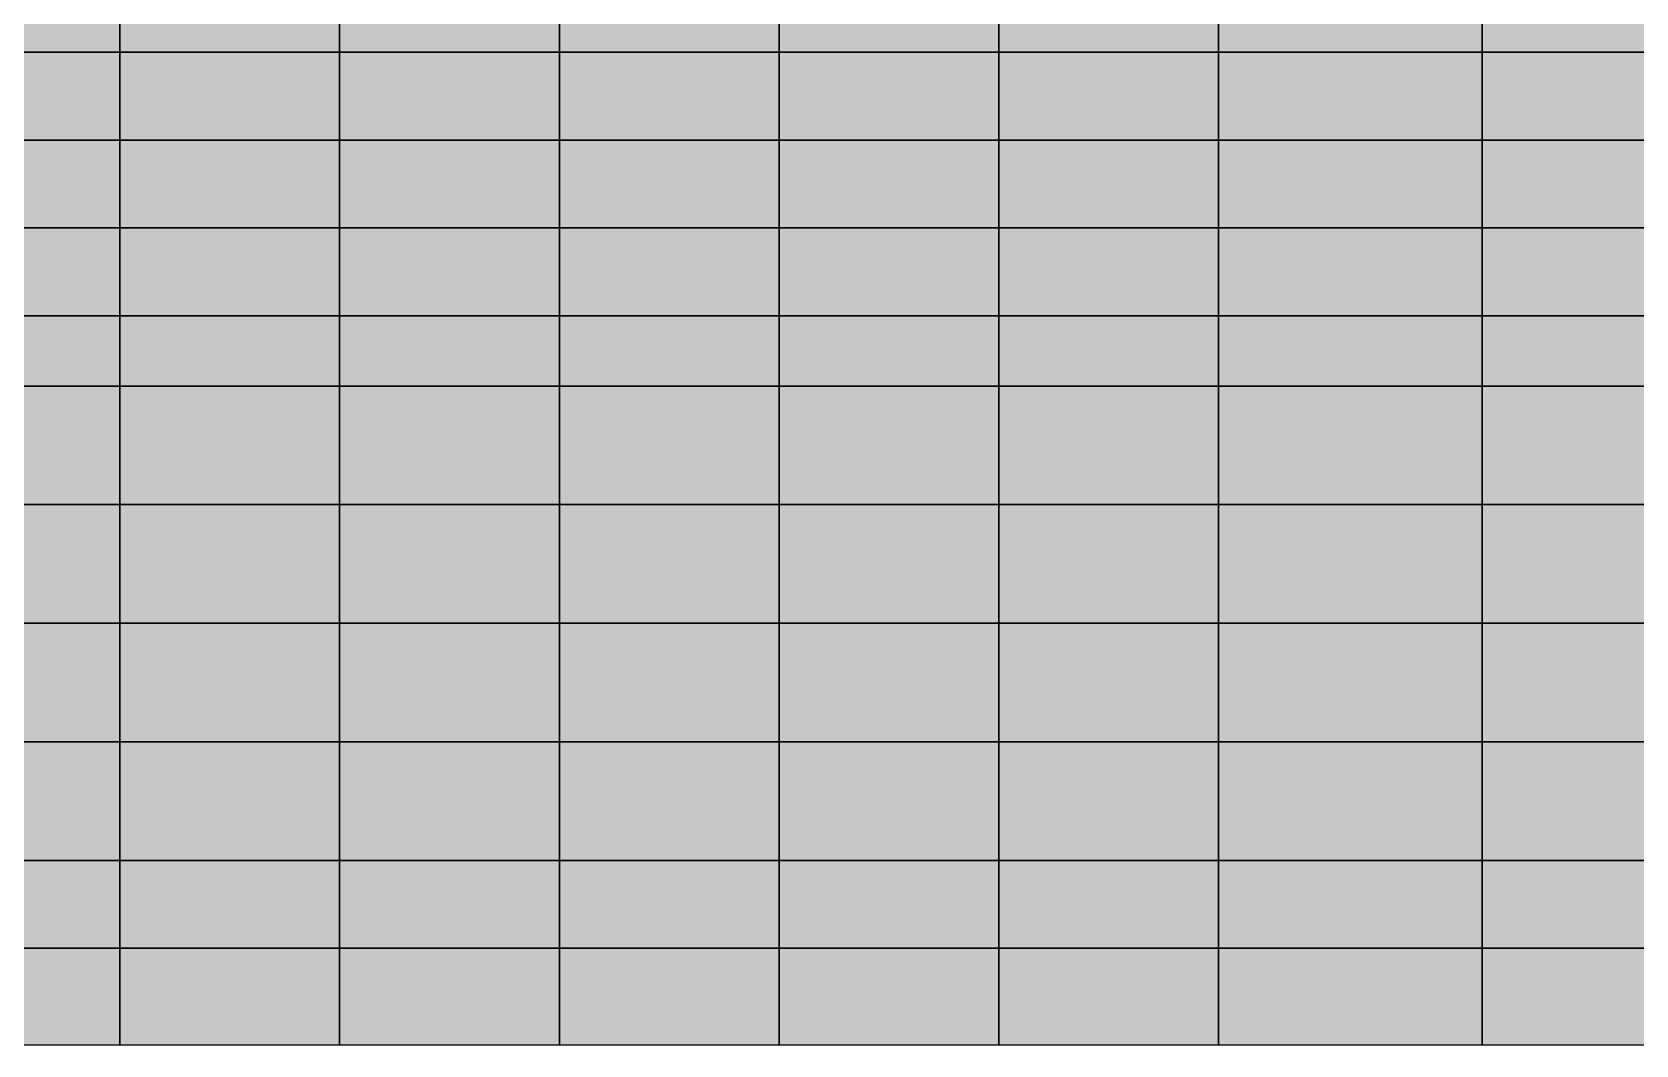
# Model space of a CAD drawing. Header units: inches. Extents: x -100 to 146, y -140 to 41.
# Drawn here: x 63.5 to 81.75, y -41.4 to -29.87 of the extents above; entities that cross this region are included whole.
import ezdxf

# ---------------------------------------------------------------- set-up
doc = ezdxf.new("R2010")
doc.units = ezdxf.units.IN
doc.header["$MEASUREMENT"] = 0
for name, color, linetype in [('Contour 1-01', 7, 'Continuous'), ('Contour 1-10', 7, 'Continuous'), ('Mesh-Ac1①', 7, 'Continuous'), ('Mesh-Acs', 7, 'Continuous'), ('Mesh-Ag1', 7, 'Continuous'), ('Mesh-Dc1', 7, 'Continuous'), ('Mesh-Dg1', 7, 'Continuous'), ('Mesh-Ds1', 7, 'Continuous'), ('Undeformed Mesh-Ac1①', 7, 'Continuous'), ('Undeformed Mesh-Acs', 7, 'Continuous'), ('Undeformed Mesh-Ag1', 7, 'Continuous'), ('Undeformed Mesh-Dc1', 7, 'Continuous'), ('Undeformed Mesh-Dg1', 7, 'Continuous'), ('Undeformed Mesh-Ds1', 7, 'Continuous')]:
    doc.layers.add(name, color=color, linetype=linetype)

msp = doc.modelspace()

# ---------------------------------------------------------------- linework, layer by layer
at = {"color": 7, "true_color": 0xffffff, "transparency": 33554687}
for points in [[(64.5, -28.5), (62.5, -28.5), (62.5, -30.1)], [(64.5, -28.5), (62.5, -30.1), (64.5, -30.1)], [(67, -28.5), (64.5, -28.5), (64.5, -30.1)], [(67, -28.5), (64.5, -30.1), (67, -30.1)], [(69.5, -30.1), (69.5, -28.5), (67, -28.5)], [(69.5, -30.1), (67, -28.5), (67, -30.1)], [(72, -28.5), (69.5, -28.5), (69.5, -30.1)], [(72, -28.5), (69.5, -30.1), (72, -30.1)], [(74.5, -30.1), (74.5, -28.5), (72, -28.5)], [(74.5, -30.1), (72, -28.5), (72, -30.1)], [(77, -28.5), (74.5, -28.5), (74.5, -30.1)], [(77, -28.5), (74.5, -30.1), (77, -30.1)], [(80, -30.1), (80, -28.5), (77, -28.5)], [(80, -30.1), (77, -28.5), (77, -30.1)], [(84, -28.5), (80, -28.5), (80, -30.1)], [(84, -28.5), (80, -30.1), (84, -30.1)], [(62.5, -31.1), (64.5, -31.1), (64.5, -30.1)], [(62.5, -31.1), (64.5, -30.1), (62.5, -30.1)], [(64.5, -31.1), (67, -31.1), (67, -30.1)], [(64.5, -31.1), (67, -30.1), (64.5, -30.1)], [(67, -31.1), (69.5, -31.1), (69.5, -30.1)], [(67, -31.1), (69.5, -30.1), (67, -30.1)], [(69.5, -31.1), (72, -31.1), (72, -30.1)], [(69.5, -31.1), (72, -30.1), (69.5, -30.1)], [(74.5, -31.1), (74.5, -30.1), (72, -30.1)], [(74.5, -31.1), (72, -30.1), (72, -31.1)], [(74.5, -31.1), (77, -31.1), (77, -30.1)], [(74.5, -31.1), (77, -30.1), (74.5, -30.1)], [(77, -31.1), (80, -31.1), (80, -30.1)], [(77, -31.1), (80, -30.1), (77, -30.1)], [(80, -31.1), (84, -31.1), (84, -30.1)], [(80, -31.1), (84, -30.1), (80, -30.1)], [(64.5, -31.1), (62.5, -31.1), (62.5, -32.1)], [(64.5, -31.1), (62.5, -32.1), (64.5, -32.1)], [(67, -31.1), (64.5, -31.1), (64.5, -32.1)], [(67, -31.1), (64.5, -32.1), (67, -32.1)], [(69.5, -31.1), (67, -31.1), (67, -32.1)], [(69.5, -31.1), (67, -32.1), (69.5, -32.1)], [(72, -31.1), (69.5, -31.1), (69.5, -32.1)], [(72, -31.1), (69.5, -32.1), (72, -32.1)], [(74.5, -32.1), (74.5, -31.1), (72, -31.1)], [(74.5, -32.1), (72, -31.1), (72, -32.1)], [(77, -31.1), (74.5, -31.1), (74.5, -32.1)], [(77, -31.1), (74.5, -32.1), (77, -32.1)], [(80, -31.1), (77, -31.1), (77, -32.1)], [(80, -31.1), (77, -32.1), (80, -32.1)], [(84, -31.1), (80, -31.1), (80, -32.1)], [(84, -31.1), (80, -32.1), (84, -32.1)], [(64.5, -33.1), (64.5, -32.1), (62.5, -32.1)], [(64.5, -33.1), (62.5, -32.1), (62.5, -33.1)], [(67, -33.1), (67, -32.1), (64.5, -32.1)], [(67, -33.1), (64.5, -32.1), (64.5, -33.1)], [(69.5, -33.1), (69.5, -32.1), (67, -32.1)], [(69.5, -33.1), (67, -32.1), (67, -33.1)], [(72, -33.1), (72, -32.1), (69.5, -32.1)], [(72, -33.1), (69.5, -32.1), (69.5, -33.1)], [(74.5, -33.1), (74.5, -32.1), (72, -32.1)], [(74.5, -33.1), (72, -32.1), (72, -33.1)], [(77, -33.1), (77, -32.1), (74.5, -32.1)], [(77, -33.1), (74.5, -32.1), (74.5, -33.1)], [(80, -33.1), (80, -32.1), (77, -32.1)], [(80, -33.1), (77, -32.1), (77, -33.1)], [(84, -33.1), (84, -32.1), (80, -32.1)], [(84, -33.1), (80, -32.1), (80, -33.1)], [(62.5, -33.9), (64.5, -33.9), (64.5, -33.1)], [(62.5, -33.9), (64.5, -33.1), (62.5, -33.1)], [(64.5, -33.9), (67, -33.9), (67, -33.1)], [(64.5, -33.9), (67, -33.1), (64.5, -33.1)], [(67, -33.9), (69.5, -33.9), (69.5, -33.1)], [(67, -33.9), (69.5, -33.1), (67, -33.1)], [(69.5, -33.9), (72, -33.9), (72, -33.1)], [(69.5, -33.9), (72, -33.1), (69.5, -33.1)], [(74.5, -33.9), (74.5, -33.1), (72, -33.1)], [(74.5, -33.9), (72, -33.1), (72, -33.9)], [(74.5, -33.9), (77, -33.9), (77, -33.1)], [(74.5, -33.9), (77, -33.1), (74.5, -33.1)], [(77, -33.9), (80, -33.9), (80, -33.1)], [(77, -33.9), (80, -33.1), (77, -33.1)], [(80, -33.9), (84, -33.9), (84, -33.1)], [(80, -33.9), (84, -33.1), (80, -33.1)], [(62.5, -35.25), (64.5, -35.25), (64.5, -33.9)], [(62.5, -35.25), (64.5, -33.9), (62.5, -33.9)], [(67, -35.25), (67, -33.9), (64.5, -33.9)], [(67, -35.25), (64.5, -33.9), (64.5, -35.25)], [(69.5, -35.25), (69.5, -33.9), (67, -33.9)], [(69.5, -35.25), (67, -33.9), (67, -35.25)], [(69.5, -35.25), (72, -35.25), (72, -33.9)], [(69.5, -35.25), (72, -33.9), (69.5, -33.9)], [(74.5, -35.25), (74.5, -33.9), (72, -33.9)], [(74.5, -35.25), (72, -33.9), (72, -35.25)], [(77, -35.25), (77, -33.9), (74.5, -33.9)], [(77, -35.25), (74.5, -33.9), (74.5, -35.25)], [(80, -35.25), (80, -33.9), (77, -33.9)], [(80, -35.25), (77, -33.9), (77, -35.25)], [(84, -35.25), (84, -33.9), (80, -33.9)], [(84, -35.25), (80, -33.9), (80, -35.25)], [(62.5, -36.6), (64.5, -36.6), (64.5, -35.25)], [(62.5, -36.6), (64.5, -35.25), (62.5, -35.25)], [(64.5, -36.6), (67, -36.6), (67, -35.25)], [(64.5, -36.6), (67, -35.25), (64.5, -35.25)], [(67, -36.6), (69.5, -36.6), (69.5, -35.25)], [(67, -36.6), (69.5, -35.25), (67, -35.25)], [(69.5, -36.6), (72, -36.6), (72, -35.25)], [(69.5, -36.6), (72, -35.25), (69.5, -35.25)], [(74.5, -36.6), (74.5, -35.25), (72, -35.25)], [(74.5, -36.6), (72, -35.25), (72, -36.6)], [(74.5, -36.6), (77, -36.6), (77, -35.25)], [(74.5, -36.6), (77, -35.25), (74.5, -35.25)], [(80, -36.6), (80, -35.25), (77, -35.25)], [(80, -36.6), (77, -35.25), (77, -36.6)], [(80, -36.6), (84, -36.6), (84, -35.25)], [(80, -36.6), (84, -35.25), (80, -35.25)], [(62.5, -37.95), (64.5, -37.95), (64.5, -36.6)], [(62.5, -37.95), (64.5, -36.6), (62.5, -36.6)], [(64.5, -37.95), (67, -37.95), (67, -36.6)], [(64.5, -37.95), (67, -36.6), (64.5, -36.6)], [(69.5, -37.95), (69.5, -36.6), (67, -36.6)], [(69.5, -37.95), (67, -36.6), (67, -37.95)], [(69.5, -37.95), (72, -37.95), (72, -36.6)], [(69.5, -37.95), (72, -36.6), (69.5, -36.6)], [(74.5, -37.95), (74.5, -36.6), (72, -36.6)], [(74.5, -37.95), (72, -36.6), (72, -37.95)], [(74.5, -37.95), (77, -37.95), (77, -36.6)], [(74.5, -37.95), (77, -36.6), (74.5, -36.6)], [(80, -37.95), (80, -36.6), (77, -36.6)], [(80, -37.95), (77, -36.6), (77, -37.95)], [(80, -37.95), (84, -37.95), (84, -36.6)], [(80, -37.95), (84, -36.6), (80, -36.6)], [(64.5, -37.95), (62.5, -37.95), (62.5, -39.3)], [(64.5, -37.95), (62.5, -39.3), (64.5, -39.3)], [(67, -37.95), (64.5, -37.95), (64.5, -39.3)], [(67, -37.95), (64.5, -39.3), (67, -39.3)], [(69.5, -39.3), (69.5, -37.95), (67, -37.95)], [(69.5, -39.3), (67, -37.95), (67, -39.3)], [(72, -37.95), (69.5, -37.95), (69.5, -39.3)], [(72, -37.95), (69.5, -39.3), (72, -39.3)], [(74.5, -39.3), (74.5, -37.95), (72, -37.95)], [(74.5, -39.3), (72, -37.95), (72, -39.3)], [(77, -37.95), (74.5, -37.95), (74.5, -39.3)], [(77, -37.95), (74.5, -39.3), (77, -39.3)], [(80, -39.3), (80, -37.95), (77, -37.95)], [(80, -39.3), (77, -37.95), (77, -39.3)], [(84, -37.95), (80, -37.95), (80, -39.3)], [(84, -37.95), (80, -39.3), (84, -39.3)], [(62.5, -40.3), (64.5, -40.3), (64.5, -39.3)], [(62.5, -40.3), (64.5, -39.3), (62.5, -39.3)], [(64.5, -40.3), (67, -40.3), (67, -39.3)], [(64.5, -40.3), (67, -39.3), (64.5, -39.3)], [(67, -40.3), (69.5, -40.3), (69.5, -39.3)], [(67, -40.3), (69.5, -39.3), (67, -39.3)], [(69.5, -40.3), (72, -40.3), (72, -39.3)], [(69.5, -40.3), (72, -39.3), (69.5, -39.3)], [(72, -40.3), (74.5, -40.3), (74.5, -39.3)], [(72, -40.3), (74.5, -39.3), (72, -39.3)], [(74.5, -40.3), (77, -40.3), (77, -39.3)], [(74.5, -40.3), (77, -39.3), (74.5, -39.3)], [(77, -40.3), (80, -40.3), (80, -39.3)], [(77, -40.3), (80, -39.3), (77, -39.3)], [(80, -40.3), (84, -40.3), (84, -39.3)], [(80, -40.3), (84, -39.3), (80, -39.3)], [(64.5, -40.3), (62.5, -40.3), (62.5, -41.4)], [(64.5, -40.3), (62.5, -41.4), (64.5, -41.4)], [(67, -40.3), (64.5, -40.3), (64.5, -41.4)], [(67, -40.3), (64.5, -41.4), (67, -41.4)], [(69.5, -40.3), (67, -40.3), (67, -41.4)], [(69.5, -40.3), (67, -41.4), (69.5, -41.4)], [(72, -40.3), (69.5, -40.3), (69.5, -41.4)], [(72, -40.3), (69.5, -41.4), (72, -41.4)], [(74.5, -40.3), (72, -40.3), (72, -41.4)], [(74.5, -40.3), (72, -41.4), (74.5, -41.4)], [(77, -40.3), (74.5, -40.3), (74.5, -41.4)], [(77, -40.3), (74.5, -41.4), (77, -41.4)], [(80, -40.3), (77, -40.3), (77, -41.4)], [(80, -40.3), (77, -41.4), (80, -41.4)], [(84, -40.3), (80, -40.3), (80, -41.4)], [(84, -40.3), (80, -41.4), (84, -41.4)]]:
    msp.add_solid(points, dxfattribs=at)
at = {"layer": 'Contour 1-01', "color": 5, "true_color": 0x0000ff}
for points in [[(64.5, -28.5), (62.5, -28.5), (62.5, -30.1)], [(64.5, -28.5), (62.5, -30.1), (64.5, -30.1)], [(67, -28.5), (64.5, -28.5), (64.5, -30.1)], [(67, -28.5), (64.5, -30.1), (67, -30.1)], [(69.5, -30.1), (69.5, -28.5), (67, -28.5)], [(69.5, -30.1), (67, -28.5), (67, -30.1)], [(72, -28.5), (69.5, -28.5), (69.5, -30.1)], [(72, -28.5), (69.5, -30.1), (72, -30.1)], [(74.5, -30.1), (74.5, -28.5), (72, -28.5)], [(74.5, -30.1), (72, -28.5), (72, -30.1)], [(77, -28.5), (74.5, -28.5), (74.5, -30.1)], [(77, -28.5), (74.5, -30.1), (77, -30.1)], [(80, -30.1), (80, -28.5), (77, -28.5)], [(80, -30.1), (77, -28.5), (77, -30.1)], [(84, -28.5), (80, -28.5), (80, -30.1)], [(84, -28.5), (80, -30.1), (84, -30.1)], [(62.5, -33.9), (64.5, -33.9), (64.5, -33.1)], [(62.5, -33.9), (64.5, -33.1), (62.5, -33.1)], [(64.5, -33.9), (67, -33.9), (67, -33.1)], [(64.5, -33.9), (67, -33.1), (64.5, -33.1)], [(67, -33.9), (69.5, -33.9), (69.5, -33.1)], [(67, -33.9), (69.5, -33.1), (67, -33.1)], [(69.5, -33.9), (72, -33.9), (72, -33.1)], [(69.5, -33.9), (72, -33.1), (69.5, -33.1)], [(74.5, -33.9), (74.5, -33.1), (72, -33.1)], [(74.5, -33.9), (72, -33.1), (72, -33.9)], [(74.5, -33.9), (77, -33.9), (77, -33.1)], [(74.5, -33.9), (77, -33.1), (74.5, -33.1)], [(77, -33.9), (80, -33.9), (80, -33.1)], [(77, -33.9), (80, -33.1), (77, -33.1)], [(80, -33.9), (84, -33.9), (84, -33.1)], [(80, -33.9), (84, -33.1), (80, -33.1)], [(62.5, -35.25), (64.5, -35.25), (64.5, -33.9)], [(62.5, -35.25), (64.5, -33.9), (62.5, -33.9)], [(67, -35.25), (67, -33.9), (64.5, -33.9)], [(67, -35.25), (64.5, -33.9), (64.5, -35.25)], [(69.5, -35.25), (69.5, -33.9), (67, -33.9)], [(69.5, -35.25), (67, -33.9), (67, -35.25)], [(69.5, -35.25), (72, -35.25), (72, -33.9)], [(69.5, -35.25), (72, -33.9), (69.5, -33.9)], [(74.5, -35.25), (74.5, -33.9), (72, -33.9)], [(74.5, -35.25), (72, -33.9), (72, -35.25)], [(77, -35.25), (77, -33.9), (74.5, -33.9)], [(77, -35.25), (74.5, -33.9), (74.5, -35.25)], [(80, -35.25), (80, -33.9), (77, -33.9)], [(80, -35.25), (77, -33.9), (77, -35.25)], [(84, -35.25), (84, -33.9), (80, -33.9)], [(84, -35.25), (80, -33.9), (80, -35.25)], [(62.5, -36.6), (64.5, -36.6), (64.5, -35.25)], [(62.5, -36.6), (64.5, -35.25), (62.5, -35.25)], [(64.5, -36.6), (67, -36.6), (67, -35.25)], [(64.5, -36.6), (67, -35.25), (64.5, -35.25)], [(67, -36.6), (69.5, -36.6), (69.5, -35.25)], [(67, -36.6), (69.5, -35.25), (67, -35.25)], [(69.5, -36.6), (72, -36.6), (72, -35.25)], [(69.5, -36.6), (72, -35.25), (69.5, -35.25)], [(74.5, -36.6), (74.5, -35.25), (72, -35.25)], [(74.5, -36.6), (72, -35.25), (72, -36.6)], [(74.5, -36.6), (77, -36.6), (77, -35.25)], [(74.5, -36.6), (77, -35.25), (74.5, -35.25)], [(80, -36.6), (80, -35.25), (77, -35.25)], [(80, -36.6), (77, -35.25), (77, -36.6)], [(80, -36.6), (84, -36.6), (84, -35.25)], [(80, -36.6), (84, -35.25), (80, -35.25)], [(62.5, -37.95), (64.5, -37.95), (64.5, -36.6)], [(62.5, -37.95), (64.5, -36.6), (62.5, -36.6)], [(64.5, -37.95), (67, -37.95), (67, -36.6)], [(64.5, -37.95), (67, -36.6), (64.5, -36.6)], [(69.5, -37.95), (69.5, -36.6), (67, -36.6)], [(69.5, -37.95), (67, -36.6), (67, -37.95)], [(69.5, -37.95), (72, -37.95), (72, -36.6)], [(69.5, -37.95), (72, -36.6), (69.5, -36.6)], [(74.5, -37.95), (74.5, -36.6), (72, -36.6)], [(74.5, -37.95), (72, -36.6), (72, -37.95)], [(74.5, -37.95), (77, -37.95), (77, -36.6)], [(74.5, -37.95), (77, -36.6), (74.5, -36.6)], [(80, -37.95), (80, -36.6), (77, -36.6)], [(80, -37.95), (77, -36.6), (77, -37.95)], [(80, -37.95), (84, -37.95), (84, -36.6)], [(80, -37.95), (84, -36.6), (80, -36.6)], [(64.5, -37.95), (62.5, -37.95), (62.5, -39.3)], [(64.5, -37.95), (62.5, -39.3), (64.5, -39.3)], [(67, -37.95), (64.5, -37.95), (64.5, -39.3)], [(67, -37.95), (64.5, -39.3), (67, -39.3)], [(69.5, -39.3), (69.5, -37.95), (67, -37.95)], [(69.5, -39.3), (67, -37.95), (67, -39.3)], [(72, -37.95), (69.5, -37.95), (69.5, -39.3)], [(72, -37.95), (69.5, -39.3), (72, -39.3)], [(74.5, -39.3), (74.5, -37.95), (72, -37.95)], [(74.5, -39.3), (72, -37.95), (72, -39.3)], [(77, -37.95), (74.5, -37.95), (74.5, -39.3)], [(77, -37.95), (74.5, -39.3), (77, -39.3)], [(80, -39.3), (80, -37.95), (77, -37.95)], [(80, -39.3), (77, -37.95), (77, -39.3)], [(84, -37.95), (80, -37.95), (80, -39.3)], [(84, -37.95), (80, -39.3), (84, -39.3)], [(62.5, -40.3), (64.5, -40.3), (64.5, -39.3)], [(62.5, -40.3), (64.5, -39.3), (62.5, -39.3)], [(64.5, -40.3), (67, -40.3), (67, -39.3)], [(64.5, -40.3), (67, -39.3), (64.5, -39.3)], [(67, -40.3), (69.5, -40.3), (69.5, -39.3)], [(67, -40.3), (69.5, -39.3), (67, -39.3)], [(69.5, -40.3), (72, -40.3), (72, -39.3)], [(69.5, -40.3), (72, -39.3), (69.5, -39.3)], [(72, -40.3), (74.5, -40.3), (74.5, -39.3)], [(72, -40.3), (74.5, -39.3), (72, -39.3)], [(74.5, -40.3), (77, -40.3), (77, -39.3)], [(74.5, -40.3), (77, -39.3), (74.5, -39.3)], [(77, -40.3), (80, -40.3), (80, -39.3)], [(77, -40.3), (80, -39.3), (77, -39.3)], [(80, -40.3), (84, -40.3), (84, -39.3)], [(80, -40.3), (84, -39.3), (80, -39.3)], [(64.5, -40.3), (62.5, -40.3), (62.5, -41.4)], [(64.5, -40.3), (62.5, -41.4), (64.5, -41.4)], [(67, -40.3), (64.5, -40.3), (64.5, -41.4)], [(67, -40.3), (64.5, -41.4), (67, -41.4)], [(69.5, -40.3), (67, -40.3), (67, -41.4)], [(69.5, -40.3), (67, -41.4), (69.5, -41.4)], [(72, -40.3), (69.5, -40.3), (69.5, -41.4)], [(72, -40.3), (69.5, -41.4), (72, -41.4)], [(74.5, -40.3), (72, -40.3), (72, -41.4)], [(74.5, -40.3), (72, -41.4), (74.5, -41.4)], [(77, -40.3), (74.5, -40.3), (74.5, -41.4)], [(77, -40.3), (74.5, -41.4), (77, -41.4)], [(80, -40.3), (77, -40.3), (77, -41.4)], [(80, -40.3), (77, -41.4), (80, -41.4)], [(84, -40.3), (80, -40.3), (80, -41.4)], [(84, -40.3), (80, -41.4), (84, -41.4)]]:
    msp.add_solid(points, dxfattribs=at)
at = {"layer": 'Contour 1-10', "color": 1, "true_color": 0xff0000}
for points in [[(62.5, -31.1), (64.5, -31.1), (64.5, -30.1)], [(62.5, -31.1), (64.5, -30.1), (62.5, -30.1)], [(64.5, -31.1), (67, -31.1), (67, -30.1)], [(64.5, -31.1), (67, -30.1), (64.5, -30.1)], [(67, -31.1), (69.5, -31.1), (69.5, -30.1)], [(67, -31.1), (69.5, -30.1), (67, -30.1)], [(69.5, -31.1), (72, -31.1), (72, -30.1)], [(69.5, -31.1), (72, -30.1), (69.5, -30.1)], [(74.5, -31.1), (74.5, -30.1), (72, -30.1)], [(74.5, -31.1), (72, -30.1), (72, -31.1)], [(74.5, -31.1), (77, -31.1), (77, -30.1)], [(74.5, -31.1), (77, -30.1), (74.5, -30.1)], [(77, -31.1), (80, -31.1), (80, -30.1)], [(77, -31.1), (80, -30.1), (77, -30.1)], [(80, -31.1), (84, -31.1), (84, -30.1)], [(80, -31.1), (84, -30.1), (80, -30.1)], [(64.5, -31.1), (62.5, -31.1), (62.5, -32.1)], [(64.5, -31.1), (62.5, -32.1), (64.5, -32.1)], [(67, -31.1), (64.5, -31.1), (64.5, -32.1)], [(67, -31.1), (64.5, -32.1), (67, -32.1)], [(69.5, -31.1), (67, -31.1), (67, -32.1)], [(69.5, -31.1), (67, -32.1), (69.5, -32.1)], [(72, -31.1), (69.5, -31.1), (69.5, -32.1)], [(72, -31.1), (69.5, -32.1), (72, -32.1)], [(74.5, -32.1), (74.5, -31.1), (72, -31.1)], [(74.5, -32.1), (72, -31.1), (72, -32.1)], [(77, -31.1), (74.5, -31.1), (74.5, -32.1)], [(77, -31.1), (74.5, -32.1), (77, -32.1)], [(80, -31.1), (77, -31.1), (77, -32.1)], [(80, -31.1), (77, -32.1), (80, -32.1)], [(84, -31.1), (80, -31.1), (80, -32.1)], [(84, -31.1), (80, -32.1), (84, -32.1)], [(64.5, -33.1), (64.5, -32.1), (62.5, -32.1)], [(64.5, -33.1), (62.5, -32.1), (62.5, -33.1)], [(67, -33.1), (67, -32.1), (64.5, -32.1)], [(67, -33.1), (64.5, -32.1), (64.5, -33.1)], [(69.5, -33.1), (69.5, -32.1), (67, -32.1)], [(69.5, -33.1), (67, -32.1), (67, -33.1)], [(72, -33.1), (72, -32.1), (69.5, -32.1)], [(72, -33.1), (69.5, -32.1), (69.5, -33.1)], [(74.5, -33.1), (74.5, -32.1), (72, -32.1)], [(74.5, -33.1), (72, -32.1), (72, -33.1)], [(77, -33.1), (77, -32.1), (74.5, -32.1)], [(77, -33.1), (74.5, -32.1), (74.5, -33.1)], [(80, -33.1), (80, -32.1), (77, -32.1)], [(80, -33.1), (77, -32.1), (77, -33.1)], [(84, -33.1), (84, -32.1), (80, -32.1)], [(84, -33.1), (80, -32.1), (80, -33.1)]]:
    msp.add_solid(points, dxfattribs=at)
at = {"layer": 'Mesh-Ac1①', "color": 18, "true_color": 0x000000, "transparency": 33554559}
for p, q in [((64.5, -30.1), (64.5, -28.5)), ((64.5, -28.5), (64.5, -30.1)), ((67, -30.1), (67, -28.5)), ((67, -28.5), (67, -30.1)), ((69.5, -30.1), (69.5, -28.5)), ((69.5, -28.5), (69.5, -30.1)), ((72, -30.1), (72, -28.5)), ((72, -28.5), (72, -30.1)), ((74.5, -30.1), (74.5, -28.5)), ((74.5, -28.5), (74.5, -30.1)), ((77, -30.1), (77, -28.5)), ((77, -28.5), (77, -30.1)), ((80, -30.1), (80, -28.5)), ((80, -28.5), (80, -30.1)), ((62.5, -30.1), (64.5, -30.1)), ((64.5, -30.1), (67, -30.1)), ((67, -30.1), (69.5, -30.1)), ((69.5, -30.1), (72, -30.1)), ((72, -30.1), (74.5, -30.1)), ((74.5, -30.1), (77, -30.1)), ((77, -30.1), (80, -30.1)), ((80, -30.1), (84, -30.1))]:
    msp.add_line(p, q, dxfattribs=at)
at = {"layer": 'Mesh-Acs', "color": 18, "true_color": 0x000000, "transparency": 33554559}
for p, q in [((64.5, -30.1), (62.5, -30.1)), ((64.5, -31.1), (64.5, -30.1)), ((67, -30.1), (64.5, -30.1)), ((64.5, -30.1), (64.5, -31.1)), ((67, -31.1), (67, -30.1)), ((69.5, -30.1), (67, -30.1)), ((67, -30.1), (67, -31.1)), ((69.5, -31.1), (69.5, -30.1)), ((72, -30.1), (69.5, -30.1)), ((69.5, -30.1), (69.5, -31.1)), ((72, -31.1), (72, -30.1)), ((74.5, -30.1), (72, -30.1)), ((72, -30.1), (72, -31.1)), ((74.5, -31.1), (74.5, -30.1)), ((77, -30.1), (74.5, -30.1)), ((74.5, -30.1), (74.5, -31.1)), ((77, -31.1), (77, -30.1)), ((80, -30.1), (77, -30.1)), ((77, -30.1), (77, -31.1)), ((80, -31.1), (80, -30.1)), ((84, -30.1), (80, -30.1)), ((80, -30.1), (80, -31.1)), ((64.5, -31.1), (62.5, -31.1)), ((62.5, -31.1), (64.5, -31.1)), ((64.5, -32.1), (64.5, -31.1)), ((67, -31.1), (64.5, -31.1)), ((64.5, -31.1), (64.5, -32.1)), ((64.5, -31.1), (67, -31.1)), ((67, -32.1), (67, -31.1)), ((69.5, -31.1), (67, -31.1)), ((67, -31.1), (67, -32.1)), ((67, -31.1), (69.5, -31.1)), ((69.5, -32.1), (69.5, -31.1)), ((72, -31.1), (69.5, -31.1)), ((69.5, -31.1), (69.5, -32.1)), ((69.5, -31.1), (72, -31.1)), ((72, -32.1), (72, -31.1)), ((74.5, -31.1), (72, -31.1)), ((72, -31.1), (72, -32.1)), ((72, -31.1), (74.5, -31.1)), ((74.5, -32.1), (74.5, -31.1)), ((77, -31.1), (74.5, -31.1)), ((74.5, -31.1), (74.5, -32.1)), ((74.5, -31.1), (77, -31.1)), ((77, -32.1), (77, -31.1)), ((80, -31.1), (77, -31.1)), ((77, -31.1), (77, -32.1)), ((77, -31.1), (80, -31.1)), ((80, -32.1), (80, -31.1)), ((84, -31.1), (80, -31.1)), ((80, -31.1), (80, -32.1)), ((80, -31.1), (84, -31.1)), ((64.5, -32.1), (62.5, -32.1)), ((62.5, -32.1), (64.5, -32.1)), ((64.5, -33.1), (64.5, -32.1)), ((67, -32.1), (64.5, -32.1)), ((64.5, -32.1), (64.5, -33.1)), ((64.5, -32.1), (67, -32.1)), ((67, -33.1), (67, -32.1)), ((69.5, -32.1), (67, -32.1)), ((67, -32.1), (67, -33.1)), ((67, -32.1), (69.5, -32.1)), ((69.5, -33.1), (69.5, -32.1)), ((72, -32.1), (69.5, -32.1)), ((69.5, -32.1), (69.5, -33.1)), ((69.5, -32.1), (72, -32.1)), ((72, -33.1), (72, -32.1)), ((74.5, -32.1), (72, -32.1)), ((72, -32.1), (72, -33.1)), ((72, -32.1), (74.5, -32.1)), ((74.5, -33.1), (74.5, -32.1)), ((77, -32.1), (74.5, -32.1)), ((74.5, -32.1), (74.5, -33.1)), ((74.5, -32.1), (77, -32.1)), ((77, -33.1), (77, -32.1)), ((80, -32.1), (77, -32.1)), ((77, -32.1), (77, -33.1)), ((77, -32.1), (80, -32.1)), ((80, -33.1), (80, -32.1)), ((84, -32.1), (80, -32.1)), ((80, -32.1), (80, -33.1)), ((80, -32.1), (84, -32.1)), ((62.5, -33.1), (64.5, -33.1)), ((64.5, -33.1), (67, -33.1)), ((67, -33.1), (69.5, -33.1)), ((69.5, -33.1), (72, -33.1)), ((72, -33.1), (74.5, -33.1)), ((74.5, -33.1), (77, -33.1)), ((77, -33.1), (80, -33.1)), ((80, -33.1), (84, -33.1))]:
    msp.add_line(p, q, dxfattribs=at)
at = {"layer": 'Mesh-Ag1', "color": 18, "true_color": 0x000000, "transparency": 33554559}
for p, q in [((64.5, -33.1), (62.5, -33.1)), ((64.5, -33.9), (64.5, -33.1)), ((67, -33.1), (64.5, -33.1)), ((64.5, -33.1), (64.5, -33.9)), ((67, -33.9), (67, -33.1)), ((69.5, -33.1), (67, -33.1)), ((67, -33.1), (67, -33.9)), ((69.5, -33.9), (69.5, -33.1)), ((72, -33.1), (69.5, -33.1)), ((69.5, -33.1), (69.5, -33.9)), ((72, -33.9), (72, -33.1)), ((74.5, -33.1), (72, -33.1)), ((72, -33.1), (72, -33.9)), ((74.5, -33.9), (74.5, -33.1)), ((77, -33.1), (74.5, -33.1)), ((74.5, -33.1), (74.5, -33.9)), ((77, -33.9), (77, -33.1)), ((80, -33.1), (77, -33.1)), ((77, -33.1), (77, -33.9)), ((80, -33.9), (80, -33.1)), ((84, -33.1), (80, -33.1)), ((80, -33.1), (80, -33.9)), ((62.5, -33.9), (64.5, -33.9)), ((64.5, -33.9), (67, -33.9)), ((67, -33.9), (69.5, -33.9)), ((69.5, -33.9), (72, -33.9)), ((72, -33.9), (74.5, -33.9)), ((74.5, -33.9), (77, -33.9)), ((77, -33.9), (80, -33.9)), ((80, -33.9), (84, -33.9))]:
    msp.add_line(p, q, dxfattribs=at)
at = {"layer": 'Mesh-Dc1', "color": 18, "true_color": 0x000000, "transparency": 33554559}
for p, q in [((64.5, -33.9), (62.5, -33.9)), ((64.5, -35.25), (64.5, -33.9)), ((67, -33.9), (64.5, -33.9)), ((64.5, -33.9), (64.5, -35.25)), ((67, -35.25), (67, -33.9)), ((69.5, -33.9), (67, -33.9)), ((67, -33.9), (67, -35.25)), ((69.5, -35.25), (69.5, -33.9)), ((72, -33.9), (69.5, -33.9)), ((69.5, -33.9), (69.5, -35.25)), ((72, -35.25), (72, -33.9)), ((74.5, -33.9), (72, -33.9)), ((72, -33.9), (72, -35.25)), ((74.5, -35.25), (74.5, -33.9)), ((77, -33.9), (74.5, -33.9)), ((74.5, -33.9), (74.5, -35.25)), ((77, -35.25), (77, -33.9)), ((80, -33.9), (77, -33.9)), ((77, -33.9), (77, -35.25)), ((80, -35.25), (80, -33.9)), ((84, -33.9), (80, -33.9)), ((80, -33.9), (80, -35.25)), ((64.5, -35.25), (62.5, -35.25)), ((62.5, -35.25), (64.5, -35.25)), ((64.5, -36.6), (64.5, -35.25)), ((67, -35.25), (64.5, -35.25)), ((64.5, -35.25), (64.5, -36.6)), ((64.5, -35.25), (67, -35.25)), ((67, -36.6), (67, -35.25)), ((69.5, -35.25), (67, -35.25)), ((67, -35.25), (67, -36.6)), ((67, -35.25), (69.5, -35.25)), ((69.5, -36.6), (69.5, -35.25)), ((72, -35.25), (69.5, -35.25)), ((69.5, -35.25), (69.5, -36.6)), ((69.5, -35.25), (72, -35.25)), ((72, -36.6), (72, -35.25)), ((74.5, -35.25), (72, -35.25)), ((72, -35.25), (72, -36.6)), ((72, -35.25), (74.5, -35.25)), ((74.5, -36.6), (74.5, -35.25)), ((77, -35.25), (74.5, -35.25)), ((74.5, -35.25), (74.5, -36.6)), ((74.5, -35.25), (77, -35.25)), ((77, -36.6), (77, -35.25)), ((80, -35.25), (77, -35.25)), ((77, -35.25), (77, -36.6)), ((77, -35.25), (80, -35.25)), ((80, -36.6), (80, -35.25)), ((84, -35.25), (80, -35.25)), ((80, -35.25), (80, -36.6)), ((80, -35.25), (84, -35.25)), ((64.5, -36.6), (62.5, -36.6)), ((62.5, -36.6), (64.5, -36.6)), ((64.5, -37.95), (64.5, -36.6)), ((67, -36.6), (64.5, -36.6)), ((64.5, -36.6), (64.5, -37.95)), ((64.5, -36.6), (67, -36.6)), ((67, -37.95), (67, -36.6)), ((69.5, -36.6), (67, -36.6)), ((67, -36.6), (67, -37.95)), ((67, -36.6), (69.5, -36.6)), ((69.5, -37.95), (69.5, -36.6)), ((72, -36.6), (69.5, -36.6)), ((69.5, -36.6), (69.5, -37.95)), ((69.5, -36.6), (72, -36.6)), ((72, -37.95), (72, -36.6)), ((74.5, -36.6), (72, -36.6)), ((72, -36.6), (72, -37.95)), ((72, -36.6), (74.5, -36.6)), ((74.5, -37.95), (74.5, -36.6)), ((77, -36.6), (74.5, -36.6)), ((74.5, -36.6), (74.5, -37.95)), ((74.5, -36.6), (77, -36.6)), ((77, -37.95), (77, -36.6)), ((80, -36.6), (77, -36.6)), ((77, -36.6), (77, -37.95)), ((77, -36.6), (80, -36.6)), ((80, -37.95), (80, -36.6)), ((84, -36.6), (80, -36.6)), ((80, -36.6), (80, -37.95)), ((80, -36.6), (84, -36.6)), ((64.5, -37.95), (62.5, -37.95)), ((62.5, -37.95), (64.5, -37.95)), ((64.5, -39.3), (64.5, -37.95)), ((67, -37.95), (64.5, -37.95)), ((64.5, -37.95), (64.5, -39.3)), ((64.5, -37.95), (67, -37.95)), ((67, -39.3), (67, -37.95)), ((69.5, -37.95), (67, -37.95)), ((67, -37.95), (67, -39.3)), ((67, -37.95), (69.5, -37.95)), ((69.5, -39.3), (69.5, -37.95)), ((72, -37.95), (69.5, -37.95)), ((69.5, -37.95), (69.5, -39.3)), ((69.5, -37.95), (72, -37.95)), ((72, -39.3), (72, -37.95)), ((74.5, -37.95), (72, -37.95)), ((72, -37.95), (72, -39.3)), ((72, -37.95), (74.5, -37.95)), ((74.5, -39.3), (74.5, -37.95)), ((77, -37.95), (74.5, -37.95)), ((74.5, -37.95), (74.5, -39.3)), ((74.5, -37.95), (77, -37.95)), ((77, -39.3), (77, -37.95)), ((80, -37.95), (77, -37.95)), ((77, -37.95), (77, -39.3)), ((77, -37.95), (80, -37.95)), ((80, -39.3), (80, -37.95)), ((84, -37.95), (80, -37.95)), ((80, -37.95), (80, -39.3)), ((80, -37.95), (84, -37.95)), ((62.5, -39.3), (64.5, -39.3)), ((64.5, -39.3), (67, -39.3)), ((67, -39.3), (69.5, -39.3)), ((69.5, -39.3), (72, -39.3)), ((72, -39.3), (74.5, -39.3)), ((74.5, -39.3), (77, -39.3)), ((77, -39.3), (80, -39.3)), ((80, -39.3), (84, -39.3))]:
    msp.add_line(p, q, dxfattribs=at)
at = {"layer": 'Mesh-Dg1', "color": 18, "true_color": 0x000000, "transparency": 33554559}
for p, q in [((64.5, -40.3), (62.5, -40.3)), ((64.5, -41.4), (64.5, -40.3)), ((67, -40.3), (64.5, -40.3)), ((64.5, -40.3), (64.5, -41.4)), ((67, -41.4), (67, -40.3)), ((69.5, -40.3), (67, -40.3)), ((67, -40.3), (67, -41.4)), ((69.5, -41.4), (69.5, -40.3)), ((72, -40.3), (69.5, -40.3)), ((69.5, -40.3), (69.5, -41.4)), ((72, -41.4), (72, -40.3)), ((74.5, -40.3), (72, -40.3)), ((72, -40.3), (72, -41.4)), ((74.5, -41.4), (74.5, -40.3)), ((77, -40.3), (74.5, -40.3)), ((74.5, -40.3), (74.5, -41.4)), ((77, -41.4), (77, -40.3)), ((80, -40.3), (77, -40.3)), ((77, -40.3), (77, -41.4)), ((80, -41.4), (80, -40.3)), ((84, -40.3), (80, -40.3)), ((80, -40.3), (80, -41.4)), ((62.5, -41.4), (64.5, -41.4)), ((64.5, -41.4), (67, -41.4)), ((67, -41.4), (69.5, -41.4)), ((69.5, -41.4), (72, -41.4)), ((72, -41.4), (74.5, -41.4)), ((74.5, -41.4), (77, -41.4)), ((77, -41.4), (80, -41.4)), ((80, -41.4), (84, -41.4))]:
    msp.add_line(p, q, dxfattribs=at)
at = {"layer": 'Mesh-Ds1', "color": 18, "true_color": 0x000000, "transparency": 33554559}
for p, q in [((64.5, -39.3), (62.5, -39.3)), ((64.5, -40.3), (64.5, -39.3)), ((67, -39.3), (64.5, -39.3)), ((64.5, -39.3), (64.5, -40.3)), ((67, -40.3), (67, -39.3)), ((69.5, -39.3), (67, -39.3)), ((67, -39.3), (67, -40.3)), ((69.5, -40.3), (69.5, -39.3)), ((72, -39.3), (69.5, -39.3)), ((69.5, -39.3), (69.5, -40.3)), ((72, -40.3), (72, -39.3)), ((74.5, -39.3), (72, -39.3)), ((72, -39.3), (72, -40.3)), ((74.5, -40.3), (74.5, -39.3)), ((77, -39.3), (74.5, -39.3)), ((74.5, -39.3), (74.5, -40.3)), ((77, -40.3), (77, -39.3)), ((80, -39.3), (77, -39.3)), ((77, -39.3), (77, -40.3)), ((80, -40.3), (80, -39.3)), ((84, -39.3), (80, -39.3)), ((80, -39.3), (80, -40.3)), ((62.5, -40.3), (64.5, -40.3)), ((64.5, -40.3), (67, -40.3)), ((67, -40.3), (69.5, -40.3)), ((69.5, -40.3), (72, -40.3)), ((72, -40.3), (74.5, -40.3)), ((74.5, -40.3), (77, -40.3)), ((77, -40.3), (80, -40.3)), ((80, -40.3), (84, -40.3))]:
    msp.add_line(p, q, dxfattribs=at)
at = {"layer": 'Undeformed Mesh-Ac1①', "color": 8, "true_color": 0x808080, "transparency": 33554687}
for p, q in [((64.5, -30.1), (64.5, -28.5)), ((64.5, -28.5), (64.5, -30.1)), ((67, -30.1), (67, -28.5)), ((67, -28.5), (67, -30.1)), ((69.5, -30.1), (69.5, -28.5)), ((69.5, -28.5), (69.5, -30.1)), ((72, -30.1), (72, -28.5)), ((72, -28.5), (72, -30.1)), ((74.5, -30.1), (74.5, -28.5)), ((74.5, -28.5), (74.5, -30.1)), ((77, -30.1), (77, -28.5)), ((77, -28.5), (77, -30.1)), ((80, -30.1), (80, -28.5)), ((80, -28.5), (80, -30.1)), ((62.5, -30.1), (64.5, -30.1)), ((64.5, -30.1), (67, -30.1)), ((67, -30.1), (69.5, -30.1)), ((69.5, -30.1), (72, -30.1)), ((72, -30.1), (74.5, -30.1)), ((74.5, -30.1), (77, -30.1)), ((77, -30.1), (80, -30.1)), ((80, -30.1), (84, -30.1))]:
    msp.add_line(p, q, dxfattribs=at)
at = {"layer": 'Undeformed Mesh-Acs', "color": 8, "true_color": 0x808080, "transparency": 33554687}
for p, q in [((64.5, -30.1), (62.5, -30.1)), ((64.5, -31.1), (64.5, -30.1)), ((67, -30.1), (64.5, -30.1)), ((64.5, -30.1), (64.5, -31.1)), ((67, -31.1), (67, -30.1)), ((69.5, -30.1), (67, -30.1)), ((67, -30.1), (67, -31.1)), ((69.5, -31.1), (69.5, -30.1)), ((72, -30.1), (69.5, -30.1)), ((69.5, -30.1), (69.5, -31.1)), ((72, -31.1), (72, -30.1)), ((74.5, -30.1), (72, -30.1)), ((72, -30.1), (72, -31.1)), ((74.5, -31.1), (74.5, -30.1)), ((77, -30.1), (74.5, -30.1)), ((74.5, -30.1), (74.5, -31.1)), ((77, -31.1), (77, -30.1)), ((80, -30.1), (77, -30.1)), ((77, -30.1), (77, -31.1)), ((80, -31.1), (80, -30.1)), ((84, -30.1), (80, -30.1)), ((80, -30.1), (80, -31.1)), ((64.5, -31.1), (62.5, -31.1)), ((62.5, -31.1), (64.5, -31.1)), ((64.5, -32.1), (64.5, -31.1)), ((67, -31.1), (64.5, -31.1)), ((64.5, -31.1), (64.5, -32.1)), ((64.5, -31.1), (67, -31.1)), ((67, -32.1), (67, -31.1)), ((69.5, -31.1), (67, -31.1)), ((67, -31.1), (67, -32.1)), ((67, -31.1), (69.5, -31.1)), ((69.5, -32.1), (69.5, -31.1)), ((72, -31.1), (69.5, -31.1)), ((69.5, -31.1), (69.5, -32.1)), ((69.5, -31.1), (72, -31.1)), ((72, -32.1), (72, -31.1)), ((74.5, -31.1), (72, -31.1)), ((72, -31.1), (72, -32.1)), ((72, -31.1), (74.5, -31.1)), ((74.5, -32.1), (74.5, -31.1)), ((77, -31.1), (74.5, -31.1)), ((74.5, -31.1), (74.5, -32.1)), ((74.5, -31.1), (77, -31.1)), ((77, -32.1), (77, -31.1)), ((80, -31.1), (77, -31.1)), ((77, -31.1), (77, -32.1)), ((77, -31.1), (80, -31.1)), ((80, -32.1), (80, -31.1)), ((84, -31.1), (80, -31.1)), ((80, -31.1), (80, -32.1)), ((80, -31.1), (84, -31.1)), ((64.5, -32.1), (62.5, -32.1)), ((62.5, -32.1), (64.5, -32.1)), ((64.5, -33.1), (64.5, -32.1)), ((67, -32.1), (64.5, -32.1)), ((64.5, -32.1), (64.5, -33.1)), ((64.5, -32.1), (67, -32.1)), ((67, -33.1), (67, -32.1)), ((69.5, -32.1), (67, -32.1)), ((67, -32.1), (67, -33.1)), ((67, -32.1), (69.5, -32.1)), ((69.5, -33.1), (69.5, -32.1)), ((72, -32.1), (69.5, -32.1)), ((69.5, -32.1), (69.5, -33.1)), ((69.5, -32.1), (72, -32.1)), ((72, -33.1), (72, -32.1)), ((74.5, -32.1), (72, -32.1)), ((72, -32.1), (72, -33.1)), ((72, -32.1), (74.5, -32.1)), ((74.5, -33.1), (74.5, -32.1)), ((77, -32.1), (74.5, -32.1)), ((74.5, -32.1), (74.5, -33.1)), ((74.5, -32.1), (77, -32.1)), ((77, -33.1), (77, -32.1)), ((80, -32.1), (77, -32.1)), ((77, -32.1), (77, -33.1)), ((77, -32.1), (80, -32.1)), ((80, -33.1), (80, -32.1)), ((84, -32.1), (80, -32.1)), ((80, -32.1), (80, -33.1)), ((80, -32.1), (84, -32.1)), ((62.5, -33.1), (64.5, -33.1)), ((64.5, -33.1), (67, -33.1)), ((67, -33.1), (69.5, -33.1)), ((69.5, -33.1), (72, -33.1)), ((72, -33.1), (74.5, -33.1)), ((74.5, -33.1), (77, -33.1)), ((77, -33.1), (80, -33.1)), ((80, -33.1), (84, -33.1))]:
    msp.add_line(p, q, dxfattribs=at)
at = {"layer": 'Undeformed Mesh-Ag1', "color": 8, "true_color": 0x808080, "transparency": 33554687}
for p, q in [((64.5, -33.1), (62.5, -33.1)), ((64.5, -33.9), (64.5, -33.1)), ((67, -33.1), (64.5, -33.1)), ((64.5, -33.1), (64.5, -33.9)), ((67, -33.9), (67, -33.1)), ((69.5, -33.1), (67, -33.1)), ((67, -33.1), (67, -33.9)), ((69.5, -33.9), (69.5, -33.1)), ((72, -33.1), (69.5, -33.1)), ((69.5, -33.1), (69.5, -33.9)), ((72, -33.9), (72, -33.1)), ((74.5, -33.1), (72, -33.1)), ((72, -33.1), (72, -33.9)), ((74.5, -33.9), (74.5, -33.1)), ((77, -33.1), (74.5, -33.1)), ((74.5, -33.1), (74.5, -33.9)), ((77, -33.9), (77, -33.1)), ((80, -33.1), (77, -33.1)), ((77, -33.1), (77, -33.9)), ((80, -33.9), (80, -33.1)), ((84, -33.1), (80, -33.1)), ((80, -33.1), (80, -33.9)), ((62.5, -33.9), (64.5, -33.9)), ((64.5, -33.9), (67, -33.9)), ((67, -33.9), (69.5, -33.9)), ((69.5, -33.9), (72, -33.9)), ((72, -33.9), (74.5, -33.9)), ((74.5, -33.9), (77, -33.9)), ((77, -33.9), (80, -33.9)), ((80, -33.9), (84, -33.9))]:
    msp.add_line(p, q, dxfattribs=at)
at = {"layer": 'Undeformed Mesh-Dc1', "color": 8, "true_color": 0x808080, "transparency": 33554687}
for p, q in [((64.5, -33.9), (62.5, -33.9)), ((64.5, -35.25), (64.5, -33.9)), ((67, -33.9), (64.5, -33.9)), ((64.5, -33.9), (64.5, -35.25)), ((67, -35.25), (67, -33.9)), ((69.5, -33.9), (67, -33.9)), ((67, -33.9), (67, -35.25)), ((69.5, -35.25), (69.5, -33.9)), ((72, -33.9), (69.5, -33.9)), ((69.5, -33.9), (69.5, -35.25)), ((72, -35.25), (72, -33.9)), ((74.5, -33.9), (72, -33.9)), ((72, -33.9), (72, -35.25)), ((74.5, -35.25), (74.5, -33.9)), ((77, -33.9), (74.5, -33.9)), ((74.5, -33.9), (74.5, -35.25)), ((77, -35.25), (77, -33.9)), ((80, -33.9), (77, -33.9)), ((77, -33.9), (77, -35.25)), ((80, -35.25), (80, -33.9)), ((84, -33.9), (80, -33.9)), ((80, -33.9), (80, -35.25)), ((64.5, -35.25), (62.5, -35.25)), ((62.5, -35.25), (64.5, -35.25)), ((64.5, -36.6), (64.5, -35.25)), ((67, -35.25), (64.5, -35.25)), ((64.5, -35.25), (64.5, -36.6)), ((64.5, -35.25), (67, -35.25)), ((67, -36.6), (67, -35.25)), ((69.5, -35.25), (67, -35.25)), ((67, -35.25), (67, -36.6)), ((67, -35.25), (69.5, -35.25)), ((69.5, -36.6), (69.5, -35.25)), ((72, -35.25), (69.5, -35.25)), ((69.5, -35.25), (69.5, -36.6)), ((69.5, -35.25), (72, -35.25)), ((72, -36.6), (72, -35.25)), ((74.5, -35.25), (72, -35.25)), ((72, -35.25), (72, -36.6)), ((72, -35.25), (74.5, -35.25)), ((74.5, -36.6), (74.5, -35.25)), ((77, -35.25), (74.5, -35.25)), ((74.5, -35.25), (74.5, -36.6)), ((74.5, -35.25), (77, -35.25)), ((77, -36.6), (77, -35.25)), ((80, -35.25), (77, -35.25)), ((77, -35.25), (77, -36.6)), ((77, -35.25), (80, -35.25)), ((80, -36.6), (80, -35.25)), ((84, -35.25), (80, -35.25)), ((80, -35.25), (80, -36.6)), ((80, -35.25), (84, -35.25)), ((64.5, -36.6), (62.5, -36.6)), ((62.5, -36.6), (64.5, -36.6)), ((64.5, -37.95), (64.5, -36.6)), ((67, -36.6), (64.5, -36.6)), ((64.5, -36.6), (64.5, -37.95)), ((64.5, -36.6), (67, -36.6)), ((67, -37.95), (67, -36.6)), ((69.5, -36.6), (67, -36.6)), ((67, -36.6), (67, -37.95)), ((67, -36.6), (69.5, -36.6)), ((69.5, -37.95), (69.5, -36.6)), ((72, -36.6), (69.5, -36.6)), ((69.5, -36.6), (69.5, -37.95)), ((69.5, -36.6), (72, -36.6)), ((72, -37.95), (72, -36.6)), ((74.5, -36.6), (72, -36.6)), ((72, -36.6), (72, -37.95)), ((72, -36.6), (74.5, -36.6)), ((74.5, -37.95), (74.5, -36.6)), ((77, -36.6), (74.5, -36.6)), ((74.5, -36.6), (74.5, -37.95)), ((74.5, -36.6), (77, -36.6)), ((77, -37.95), (77, -36.6)), ((80, -36.6), (77, -36.6)), ((77, -36.6), (77, -37.95)), ((77, -36.6), (80, -36.6)), ((80, -37.95), (80, -36.6)), ((84, -36.6), (80, -36.6)), ((80, -36.6), (80, -37.95)), ((80, -36.6), (84, -36.6)), ((64.5, -37.95), (62.5, -37.95)), ((62.5, -37.95), (64.5, -37.95)), ((64.5, -39.3), (64.5, -37.95)), ((67, -37.95), (64.5, -37.95)), ((64.5, -37.95), (64.5, -39.3)), ((64.5, -37.95), (67, -37.95)), ((67, -39.3), (67, -37.95)), ((69.5, -37.95), (67, -37.95)), ((67, -37.95), (67, -39.3)), ((67, -37.95), (69.5, -37.95)), ((69.5, -39.3), (69.5, -37.95)), ((72, -37.95), (69.5, -37.95)), ((69.5, -37.95), (69.5, -39.3)), ((69.5, -37.95), (72, -37.95)), ((72, -39.3), (72, -37.95)), ((74.5, -37.95), (72, -37.95)), ((72, -37.95), (72, -39.3)), ((72, -37.95), (74.5, -37.95)), ((74.5, -39.3), (74.5, -37.95)), ((77, -37.95), (74.5, -37.95)), ((74.5, -37.95), (74.5, -39.3)), ((74.5, -37.95), (77, -37.95)), ((77, -39.3), (77, -37.95)), ((80, -37.95), (77, -37.95)), ((77, -37.95), (77, -39.3)), ((77, -37.95), (80, -37.95)), ((80, -39.3), (80, -37.95)), ((84, -37.95), (80, -37.95)), ((80, -37.95), (80, -39.3)), ((80, -37.95), (84, -37.95)), ((62.5, -39.3), (64.5, -39.3)), ((64.5, -39.3), (67, -39.3)), ((67, -39.3), (69.5, -39.3)), ((69.5, -39.3), (72, -39.3)), ((72, -39.3), (74.5, -39.3)), ((74.5, -39.3), (77, -39.3)), ((77, -39.3), (80, -39.3)), ((80, -39.3), (84, -39.3))]:
    msp.add_line(p, q, dxfattribs=at)
at = {"layer": 'Undeformed Mesh-Dg1', "color": 8, "true_color": 0x808080, "transparency": 33554687}
for p, q in [((64.5, -40.3), (62.5, -40.3)), ((64.5, -41.4), (64.5, -40.3)), ((67, -40.3), (64.5, -40.3)), ((64.5, -40.3), (64.5, -41.4)), ((67, -41.4), (67, -40.3)), ((69.5, -40.3), (67, -40.3)), ((67, -40.3), (67, -41.4)), ((69.5, -41.4), (69.5, -40.3)), ((72, -40.3), (69.5, -40.3)), ((69.5, -40.3), (69.5, -41.4)), ((72, -41.4), (72, -40.3)), ((74.5, -40.3), (72, -40.3)), ((72, -40.3), (72, -41.4)), ((74.5, -41.4), (74.5, -40.3)), ((77, -40.3), (74.5, -40.3)), ((74.5, -40.3), (74.5, -41.4)), ((77, -41.4), (77, -40.3)), ((80, -40.3), (77, -40.3)), ((77, -40.3), (77, -41.4)), ((80, -41.4), (80, -40.3)), ((84, -40.3), (80, -40.3)), ((80, -40.3), (80, -41.4)), ((62.5, -41.4), (64.5, -41.4)), ((64.5, -41.4), (67, -41.4)), ((67, -41.4), (69.5, -41.4)), ((69.5, -41.4), (72, -41.4)), ((72, -41.4), (74.5, -41.4)), ((74.5, -41.4), (77, -41.4)), ((77, -41.4), (80, -41.4)), ((80, -41.4), (84, -41.4))]:
    msp.add_line(p, q, dxfattribs=at)
at = {"layer": 'Undeformed Mesh-Ds1', "color": 8, "true_color": 0x808080, "transparency": 33554687}
for p, q in [((64.5, -39.3), (62.5, -39.3)), ((64.5, -40.3), (64.5, -39.3)), ((67, -39.3), (64.5, -39.3)), ((64.5, -39.3), (64.5, -40.3)), ((67, -40.3), (67, -39.3)), ((69.5, -39.3), (67, -39.3)), ((67, -39.3), (67, -40.3)), ((69.5, -40.3), (69.5, -39.3)), ((72, -39.3), (69.5, -39.3)), ((69.5, -39.3), (69.5, -40.3)), ((72, -40.3), (72, -39.3)), ((74.5, -39.3), (72, -39.3)), ((72, -39.3), (72, -40.3)), ((74.5, -40.3), (74.5, -39.3)), ((77, -39.3), (74.5, -39.3)), ((74.5, -39.3), (74.5, -40.3)), ((77, -40.3), (77, -39.3)), ((80, -39.3), (77, -39.3)), ((77, -39.3), (77, -40.3)), ((80, -40.3), (80, -39.3)), ((84, -39.3), (80, -39.3)), ((80, -39.3), (80, -40.3)), ((62.5, -40.3), (64.5, -40.3)), ((64.5, -40.3), (67, -40.3)), ((67, -40.3), (69.5, -40.3)), ((69.5, -40.3), (72, -40.3)), ((72, -40.3), (74.5, -40.3)), ((74.5, -40.3), (77, -40.3)), ((77, -40.3), (80, -40.3)), ((80, -40.3), (84, -40.3))]:
    msp.add_line(p, q, dxfattribs=at)

doc.saveas('drawing.dxf')
